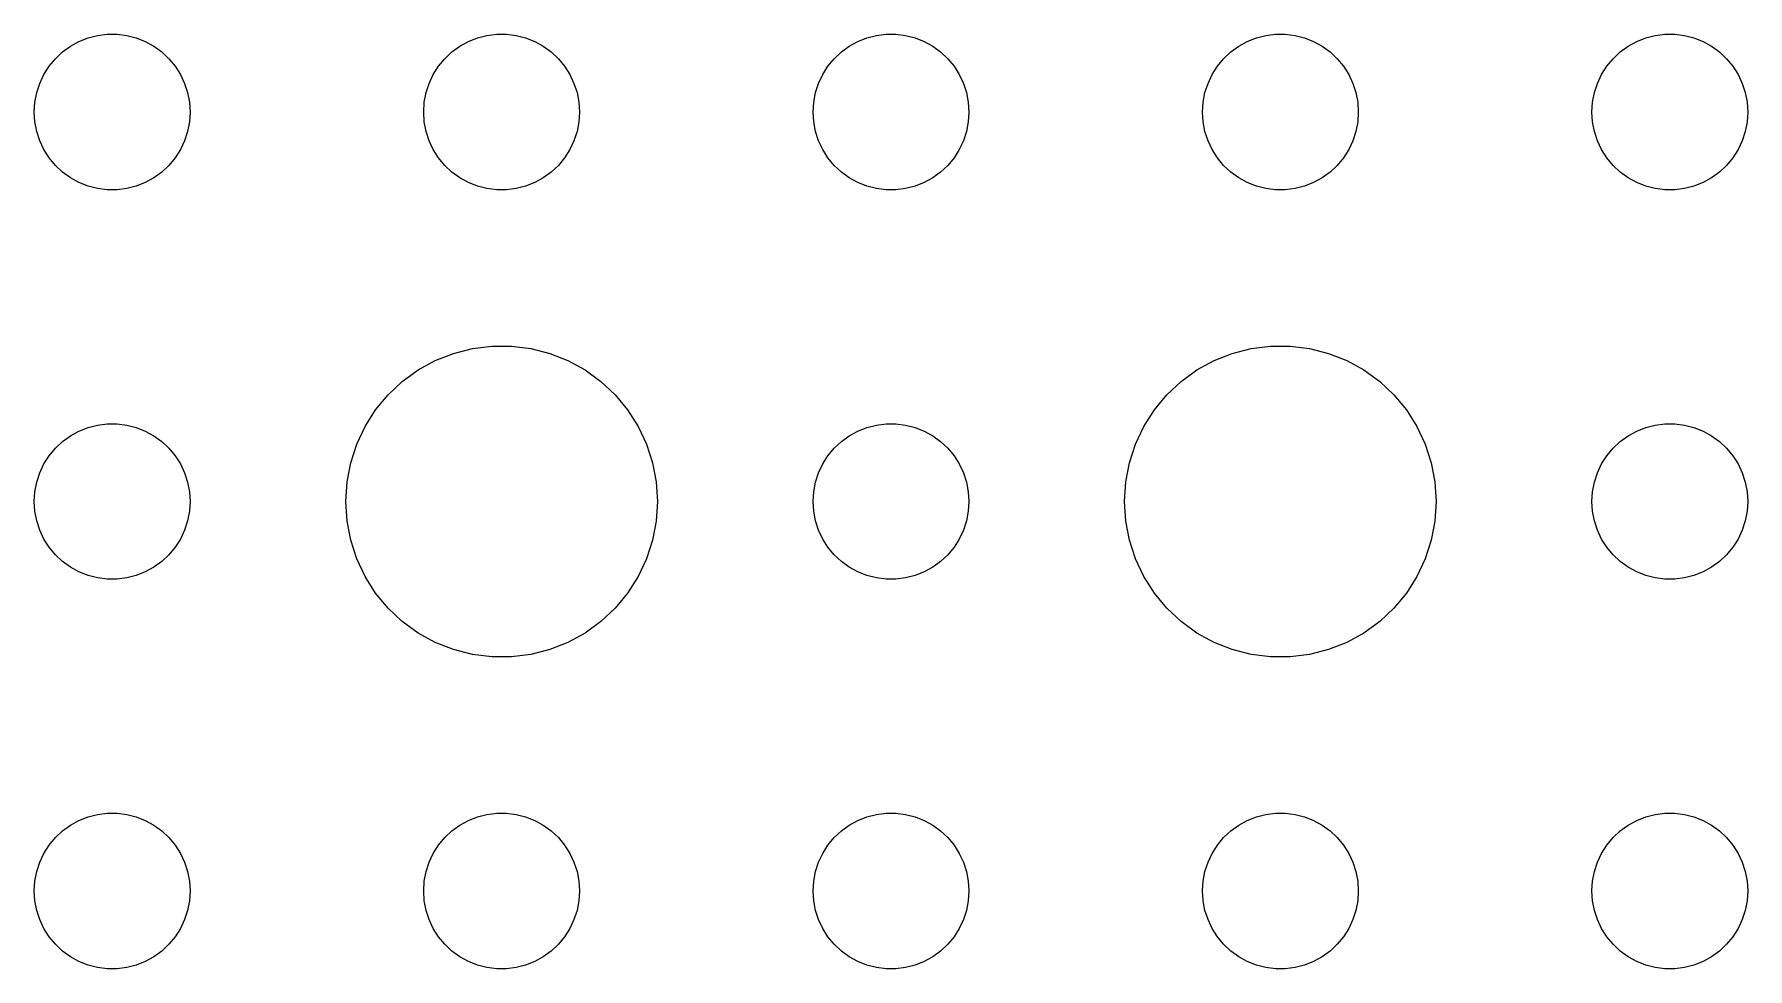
# Model space of a CAD drawing. Header units: metres. Extents: x -134 to 134, y 176 to 394.
# Drawn here: x -1.5 to 31.5, y 318 to 336 of the extents above; entities that cross this region are included whole.
import ezdxf

# ---------------------------------------------------------------- set-up
doc = ezdxf.new("R2010")
doc.units = ezdxf.units.M

msp = doc.modelspace()

# ---------------------------------------------------------------- linework, layer by layer
for p, q in [((-0.46352, 335.927), (-0.28107, 335.973)), ((-0.28107, 335.973), (-0.09418, 335.997)), ((-0.09418, 335.997), (0.09418, 335.997)), ((0.09418, 335.997), (0.28107, 335.973)), ((0.28107, 335.973), (0.46352, 335.927)), ((7.03647, 335.927), (7.21892, 335.973)), ((7.21892, 335.973), (7.40581, 335.997)), ((7.40581, 335.997), (7.59418, 335.997)), ((7.59418, 335.997), (7.78107, 335.973)), ((7.78107, 335.973), (7.96352, 335.927)), ((14.5365, 335.927), (14.7189, 335.973)), ((14.7189, 335.973), (14.9058, 335.997)), ((14.9058, 335.997), (15.0942, 335.997)), ((15.0942, 335.997), (15.2811, 335.973)), ((15.2811, 335.973), (15.4635, 335.927)), ((22.0365, 335.927), (22.2189, 335.973)), ((22.2189, 335.973), (22.4058, 335.997)), ((22.4058, 335.997), (22.5942, 335.997)), ((22.5942, 335.997), (22.7811, 335.973)), ((22.7811, 335.973), (22.9635, 335.927)), ((29.5365, 335.927), (29.7189, 335.973)), ((29.7189, 335.973), (29.9058, 335.997)), ((29.9058, 335.997), (30.0942, 335.997)), ((30.0942, 335.997), (30.2811, 335.973)), ((30.2811, 335.973), (30.4635, 335.927)), ((-1.09344, 335.527), (-0.95613, 335.656)), ((-0.95613, 335.656), (-0.80373, 335.766)), ((-0.80373, 335.766), (-0.63866, 335.857)), ((-0.63866, 335.857), (-0.46352, 335.927)), ((0.46352, 335.927), (0.63866, 335.857)), ((0.63866, 335.857), (0.80373, 335.766)), ((0.80373, 335.766), (0.95613, 335.656)), ((0.95613, 335.656), (1.09344, 335.527)), ((6.40654, 335.527), (6.54385, 335.656)), ((6.54385, 335.656), (6.69626, 335.766)), ((6.69626, 335.766), (6.86133, 335.857)), ((6.86133, 335.857), (7.03647, 335.927)), ((7.96352, 335.927), (8.13866, 335.857)), ((8.13866, 335.857), (8.30373, 335.766)), ((8.30373, 335.766), (8.45613, 335.656)), ((8.45613, 335.656), (8.59344, 335.527)), ((13.9065, 335.527), (14.0439, 335.656)), ((14.0439, 335.656), (14.1963, 335.766)), ((14.1963, 335.766), (14.3613, 335.857)), ((14.3613, 335.857), (14.5365, 335.927)), ((15.4635, 335.927), (15.6387, 335.857)), ((15.6387, 335.857), (15.8037, 335.766)), ((15.8037, 335.766), (15.9561, 335.656)), ((15.9561, 335.656), (16.0934, 335.527)), ((21.4065, 335.527), (21.5439, 335.656)), ((21.5439, 335.656), (21.6963, 335.766)), ((21.6963, 335.766), (21.8613, 335.857)), ((21.8613, 335.857), (22.0365, 335.927)), ((22.9635, 335.927), (23.1387, 335.857)), ((23.1387, 335.857), (23.3037, 335.766)), ((23.3037, 335.766), (23.4561, 335.656)), ((23.4561, 335.656), (23.5934, 335.527)), ((28.9065, 335.527), (29.0439, 335.656)), ((29.0439, 335.656), (29.1963, 335.766)), ((29.1963, 335.766), (29.3613, 335.857)), ((29.3613, 335.857), (29.5365, 335.927)), ((30.4635, 335.927), (30.6387, 335.857)), ((30.6387, 335.857), (30.8037, 335.766)), ((30.8037, 335.766), (30.9561, 335.656)), ((30.9561, 335.656), (31.0934, 335.527)), ((-1.31445, 335.223), (-1.21352, 335.382)), ((-1.21352, 335.382), (-1.09344, 335.527)), ((1.09344, 335.527), (1.21352, 335.382)), ((1.21352, 335.382), (1.31445, 335.223)), ((6.18553, 335.223), (6.28647, 335.382)), ((6.28647, 335.382), (6.40654, 335.527)), ((8.59344, 335.527), (8.71352, 335.382)), ((8.71352, 335.382), (8.81445, 335.223)), ((13.6855, 335.223), (13.7865, 335.382)), ((13.7865, 335.382), (13.9065, 335.527)), ((16.0934, 335.527), (16.2135, 335.382)), ((16.2135, 335.382), (16.3145, 335.223)), ((21.1855, 335.223), (21.2865, 335.382)), ((21.2865, 335.382), (21.4065, 335.527)), ((23.5934, 335.527), (23.7135, 335.382)), ((23.7135, 335.382), (23.8145, 335.223)), ((28.6855, 335.223), (28.7865, 335.382)), ((28.7865, 335.382), (28.9065, 335.527)), ((31.0934, 335.527), (31.2135, 335.382)), ((31.2135, 335.382), (31.3145, 335.223)), ((-1.45287, 334.873), (-1.39465, 335.052)), ((-1.39465, 335.052), (-1.31445, 335.223)), ((1.31445, 335.223), (1.39465, 335.052)), ((1.39465, 335.052), (1.45287, 334.873)), ((6.04712, 334.873), (6.10533, 335.052)), ((6.10533, 335.052), (6.18553, 335.223)), ((8.81445, 335.223), (8.89465, 335.052)), ((8.89465, 335.052), (8.95287, 334.873)), ((13.5471, 334.873), (13.6053, 335.052)), ((13.6053, 335.052), (13.6855, 335.223)), ((16.3145, 335.223), (16.3947, 335.052)), ((16.3947, 335.052), (16.4529, 334.873)), ((21.0471, 334.873), (21.1053, 335.052)), ((21.1053, 335.052), (21.1855, 335.223)), ((23.8145, 335.223), (23.8947, 335.052)), ((23.8947, 335.052), (23.9529, 334.873)), ((28.5471, 334.873), (28.6053, 335.052)), ((28.6053, 335.052), (28.6855, 335.223)), ((31.3145, 335.223), (31.3947, 335.052)), ((31.3947, 335.052), (31.4529, 334.873)), ((-1.5, 334.5), (-1.48816, 334.688)), ((-1.48816, 334.688), (-1.45287, 334.873)), ((1.45287, 334.873), (1.48816, 334.688)), ((1.48816, 334.688), (1.5, 334.5)), ((6, 334.5), (6.01183, 334.688)), ((6.01183, 334.688), (6.04712, 334.873)), ((8.95287, 334.873), (8.98816, 334.688)), ((8.98816, 334.688), (9, 334.5)), ((13.5, 334.5), (13.5118, 334.688)), ((13.5118, 334.688), (13.5471, 334.873)), ((16.4529, 334.873), (16.4882, 334.688)), ((16.4882, 334.688), (16.5, 334.5)), ((21, 334.5), (21.0118, 334.688)), ((21.0118, 334.688), (21.0471, 334.873)), ((23.9529, 334.873), (23.9882, 334.688)), ((23.9882, 334.688), (24, 334.5)), ((28.5, 334.5), (28.5118, 334.688)), ((28.5118, 334.688), (28.5471, 334.873)), ((31.4529, 334.873), (31.4882, 334.688)), ((31.4882, 334.688), (31.5, 334.5)), ((-1.48816, 334.312), (-1.5, 334.5)), ((-1.45287, 334.127), (-1.48816, 334.312)), ((1.48816, 334.312), (1.45287, 334.127)), ((1.5, 334.5), (1.48816, 334.312)), ((6.01183, 334.312), (6, 334.5)), ((6.04712, 334.127), (6.01183, 334.312)), ((8.98816, 334.312), (8.95287, 334.127)), ((9, 334.5), (8.98816, 334.312)), ((13.5118, 334.312), (13.5, 334.5)), ((13.5471, 334.127), (13.5118, 334.312)), ((16.4882, 334.312), (16.4529, 334.127)), ((16.5, 334.5), (16.4882, 334.312)), ((21.0118, 334.312), (21, 334.5)), ((21.0471, 334.127), (21.0118, 334.312)), ((23.9882, 334.312), (23.9529, 334.127)), ((24, 334.5), (23.9882, 334.312)), ((28.5118, 334.312), (28.5, 334.5)), ((28.5471, 334.127), (28.5118, 334.312)), ((31.4882, 334.312), (31.4529, 334.127)), ((31.5, 334.5), (31.4882, 334.312)), ((-1.39465, 333.948), (-1.45287, 334.127)), ((1.45287, 334.127), (1.39465, 333.948)), ((6.10533, 333.948), (6.04712, 334.127)), ((8.95287, 334.127), (8.89465, 333.948)), ((13.6053, 333.948), (13.5471, 334.127)), ((16.4529, 334.127), (16.3947, 333.948)), ((21.1053, 333.948), (21.0471, 334.127)), ((23.9529, 334.127), (23.8947, 333.948)), ((28.6053, 333.948), (28.5471, 334.127)), ((31.4529, 334.127), (31.3947, 333.948)), ((-1.31445, 333.777), (-1.39465, 333.948)), ((-1.21352, 333.618), (-1.31445, 333.777)), ((1.31445, 333.777), (1.21352, 333.618)), ((1.39465, 333.948), (1.31445, 333.777)), ((6.18553, 333.777), (6.10533, 333.948)), ((6.28647, 333.618), (6.18553, 333.777)), ((8.81445, 333.777), (8.71352, 333.618)), ((8.89465, 333.948), (8.81445, 333.777)), ((13.6855, 333.777), (13.6053, 333.948)), ((13.7865, 333.618), (13.6855, 333.777)), ((16.3145, 333.777), (16.2135, 333.618)), ((16.3947, 333.948), (16.3145, 333.777)), ((21.1855, 333.777), (21.1053, 333.948)), ((21.2865, 333.618), (21.1855, 333.777)), ((23.8145, 333.777), (23.7135, 333.618)), ((23.8947, 333.948), (23.8145, 333.777)), ((28.6855, 333.777), (28.6053, 333.948)), ((28.7865, 333.618), (28.6855, 333.777)), ((31.3145, 333.777), (31.2135, 333.618)), ((31.3947, 333.948), (31.3145, 333.777)), ((-1.09344, 333.473), (-1.21352, 333.618)), ((-0.95613, 333.344), (-1.09344, 333.473)), ((-0.80373, 333.234), (-0.95613, 333.344)), ((0.95613, 333.344), (0.80373, 333.234)), ((1.09344, 333.473), (0.95613, 333.344)), ((1.21352, 333.618), (1.09344, 333.473)), ((6.40654, 333.473), (6.28647, 333.618)), ((6.54385, 333.344), (6.40654, 333.473)), ((6.69626, 333.234), (6.54385, 333.344)), ((8.45613, 333.344), (8.30373, 333.234)), ((8.59344, 333.473), (8.45613, 333.344)), ((8.71352, 333.618), (8.59344, 333.473)), ((13.9065, 333.473), (13.7865, 333.618)), ((14.0439, 333.344), (13.9065, 333.473)), ((14.1963, 333.234), (14.0439, 333.344)), ((15.9561, 333.344), (15.8037, 333.234)), ((16.0934, 333.473), (15.9561, 333.344)), ((16.2135, 333.618), (16.0934, 333.473)), ((21.4065, 333.473), (21.2865, 333.618)), ((21.5439, 333.344), (21.4065, 333.473)), ((21.6963, 333.234), (21.5439, 333.344)), ((23.4561, 333.344), (23.3037, 333.234)), ((23.5934, 333.473), (23.4561, 333.344)), ((23.7135, 333.618), (23.5934, 333.473)), ((28.9065, 333.473), (28.7865, 333.618)), ((29.0439, 333.344), (28.9065, 333.473)), ((29.1963, 333.234), (29.0439, 333.344)), ((30.9561, 333.344), (30.8037, 333.234)), ((31.0934, 333.473), (30.9561, 333.344)), ((31.2135, 333.618), (31.0934, 333.473)), ((-0.63866, 333.143), (-0.80373, 333.234)), ((-0.46352, 333.073), (-0.63866, 333.143)), ((-0.28107, 333.027), (-0.46352, 333.073)), ((-0.09418, 333.003), (-0.28107, 333.027)), ((0.09418, 333.003), (-0.09418, 333.003)), ((0.28107, 333.027), (0.09418, 333.003)), ((0.46352, 333.073), (0.28107, 333.027)), ((0.63866, 333.143), (0.46352, 333.073)), ((0.80373, 333.234), (0.63866, 333.143)), ((6.86133, 333.143), (6.69626, 333.234)), ((7.03647, 333.073), (6.86133, 333.143)), ((7.21892, 333.027), (7.03647, 333.073)), ((7.40581, 333.003), (7.21892, 333.027)), ((7.59418, 333.003), (7.40581, 333.003)), ((7.78107, 333.027), (7.59418, 333.003)), ((7.96352, 333.073), (7.78107, 333.027)), ((8.13866, 333.143), (7.96352, 333.073)), ((8.30373, 333.234), (8.13866, 333.143)), ((14.3613, 333.143), (14.1963, 333.234)), ((14.5365, 333.073), (14.3613, 333.143)), ((14.7189, 333.027), (14.5365, 333.073)), ((14.9058, 333.003), (14.7189, 333.027)), ((15.0942, 333.003), (14.9058, 333.003)), ((15.2811, 333.027), (15.0942, 333.003)), ((15.4635, 333.073), (15.2811, 333.027)), ((15.6387, 333.143), (15.4635, 333.073)), ((15.8037, 333.234), (15.6387, 333.143)), ((21.8613, 333.143), (21.6963, 333.234)), ((22.0365, 333.073), (21.8613, 333.143)), ((22.2189, 333.027), (22.0365, 333.073)), ((22.4058, 333.003), (22.2189, 333.027)), ((22.5942, 333.003), (22.4058, 333.003)), ((22.7811, 333.027), (22.5942, 333.003)), ((22.9635, 333.073), (22.7811, 333.027)), ((23.1387, 333.143), (22.9635, 333.073)), ((23.3037, 333.234), (23.1387, 333.143)), ((29.3613, 333.143), (29.1963, 333.234)), ((29.5365, 333.073), (29.3613, 333.143)), ((29.7189, 333.027), (29.5365, 333.073)), ((29.9058, 333.003), (29.7189, 333.027)), ((30.0942, 333.003), (29.9058, 333.003)), ((30.2811, 333.027), (30.0942, 333.003)), ((30.4635, 333.073), (30.2811, 333.027)), ((30.6387, 333.143), (30.4635, 333.073)), ((30.8037, 333.234), (30.6387, 333.143)), ((5.89252, 329.533), (6.22266, 329.714)), ((6.22266, 329.714), (6.57294, 329.853)), ((6.57294, 329.853), (6.93785, 329.947)), ((6.93785, 329.947), (7.31161, 329.994)), ((7.31161, 329.994), (7.68837, 329.994)), ((7.68837, 329.994), (8.06213, 329.947)), ((8.06213, 329.947), (8.42705, 329.853)), ((8.42705, 329.853), (8.77733, 329.714)), ((8.77733, 329.714), (9.10747, 329.533)), ((20.8925, 329.533), (21.2227, 329.714)), ((21.2227, 329.714), (21.5729, 329.853)), ((21.5729, 329.853), (21.9379, 329.947)), ((21.9379, 329.947), (22.3116, 329.994)), ((22.3116, 329.994), (22.6884, 329.994)), ((22.6884, 329.994), (23.0621, 329.947)), ((23.0621, 329.947), (23.427, 329.853)), ((23.427, 329.853), (23.7773, 329.714)), ((23.7773, 329.714), (24.1075, 329.533)), ((5.58772, 329.312), (5.89252, 329.533)), ((9.10747, 329.533), (9.41226, 329.312)), ((20.5877, 329.312), (20.8925, 329.533)), ((24.1075, 329.533), (24.4123, 329.312)), ((5.07294, 328.763), (5.31308, 329.054)), ((5.31308, 329.054), (5.58772, 329.312)), ((9.41226, 329.312), (9.6869, 329.054)), ((9.6869, 329.054), (9.92705, 328.763)), ((20.0729, 328.763), (20.3131, 329.054)), ((20.3131, 329.054), (20.5877, 329.312)), ((24.4123, 329.312), (24.6869, 329.054)), ((24.6869, 329.054), (24.927, 328.763)), ((4.87108, 328.445), (5.07294, 328.763)), ((9.92705, 328.763), (10.1289, 328.445)), ((19.8711, 328.445), (20.0729, 328.763)), ((24.927, 328.763), (25.1289, 328.445)), ((-0.80373, 328.266), (-0.63866, 328.357)), ((-0.63866, 328.357), (-0.46352, 328.427)), ((-0.46352, 328.427), (-0.28107, 328.473)), ((-0.28107, 328.473), (-0.09418, 328.497)), ((-0.09418, 328.497), (0.09418, 328.497)), ((0.09418, 328.497), (0.28107, 328.473)), ((0.28107, 328.473), (0.46352, 328.427)), ((0.46352, 328.427), (0.63866, 328.357)), ((0.63866, 328.357), (0.80373, 328.266)), ((4.71066, 328.104), (4.87108, 328.445)), ((10.1289, 328.445), (10.2893, 328.104)), ((14.1963, 328.266), (14.3613, 328.357)), ((14.3613, 328.357), (14.5365, 328.427)), ((14.5365, 328.427), (14.7189, 328.473)), ((14.7189, 328.473), (14.9058, 328.497)), ((14.9058, 328.497), (15.0942, 328.497)), ((15.0942, 328.497), (15.2811, 328.473)), ((15.2811, 328.473), (15.4635, 328.427)), ((15.4635, 328.427), (15.6387, 328.357)), ((15.6387, 328.357), (15.8037, 328.266)), ((19.7107, 328.104), (19.8711, 328.445)), ((25.1289, 328.445), (25.2893, 328.104)), ((29.1963, 328.266), (29.3613, 328.357)), ((29.3613, 328.357), (29.5365, 328.427)), ((29.5365, 328.427), (29.7189, 328.473)), ((29.7189, 328.473), (29.9058, 328.497)), ((29.9058, 328.497), (30.0942, 328.497)), ((30.0942, 328.497), (30.2811, 328.473)), ((30.2811, 328.473), (30.4635, 328.427)), ((30.4635, 328.427), (30.6387, 328.357)), ((30.6387, 328.357), (30.8037, 328.266)), ((-1.21352, 327.882), (-1.09344, 328.027)), ((-1.09344, 328.027), (-0.95613, 328.156)), ((-0.95613, 328.156), (-0.80373, 328.266)), ((0.80373, 328.266), (0.95613, 328.156)), ((0.95613, 328.156), (1.09344, 328.027)), ((1.09344, 328.027), (1.21352, 327.882)), ((4.59424, 327.746), (4.71066, 328.104)), ((10.2893, 328.104), (10.4057, 327.746)), ((13.7865, 327.882), (13.9065, 328.027)), ((13.9065, 328.027), (14.0439, 328.156)), ((14.0439, 328.156), (14.1963, 328.266)), ((15.8037, 328.266), (15.9561, 328.156)), ((15.9561, 328.156), (16.0934, 328.027)), ((16.0934, 328.027), (16.2135, 327.882)), ((19.5942, 327.746), (19.7107, 328.104)), ((25.2893, 328.104), (25.4057, 327.746)), ((28.7865, 327.882), (28.9065, 328.027)), ((28.9065, 328.027), (29.0439, 328.156)), ((29.0439, 328.156), (29.1963, 328.266)), ((30.8037, 328.266), (30.9561, 328.156)), ((30.9561, 328.156), (31.0934, 328.027)), ((31.0934, 328.027), (31.2135, 327.882)), ((-1.39465, 327.552), (-1.31445, 327.723)), ((-1.31445, 327.723), (-1.21352, 327.882)), ((1.21352, 327.882), (1.31445, 327.723)), ((1.31445, 327.723), (1.39465, 327.552)), ((4.52365, 327.376), (4.59424, 327.746)), ((10.4057, 327.746), (10.4763, 327.376)), ((13.6053, 327.552), (13.6855, 327.723)), ((13.6855, 327.723), (13.7865, 327.882)), ((16.2135, 327.882), (16.3145, 327.723)), ((16.3145, 327.723), (16.3947, 327.552)), ((19.5237, 327.376), (19.5942, 327.746)), ((25.4057, 327.746), (25.4763, 327.376)), ((28.6053, 327.552), (28.6855, 327.723)), ((28.6855, 327.723), (28.7865, 327.882)), ((31.2135, 327.882), (31.3145, 327.723)), ((31.3145, 327.723), (31.3947, 327.552)), ((-1.48816, 327.188), (-1.45287, 327.373)), ((-1.45287, 327.373), (-1.39465, 327.552)), ((1.39465, 327.552), (1.45287, 327.373)), ((1.45287, 327.373), (1.48816, 327.188)), ((4.5, 327), (4.52365, 327.376)), ((10.4763, 327.376), (10.5, 327)), ((13.5118, 327.188), (13.5471, 327.373)), ((13.5471, 327.373), (13.6053, 327.552)), ((16.3947, 327.552), (16.4529, 327.373)), ((16.4529, 327.373), (16.4882, 327.188)), ((19.5, 327), (19.5237, 327.376)), ((25.4763, 327.376), (25.5, 327)), ((28.5118, 327.188), (28.5471, 327.373)), ((28.5471, 327.373), (28.6053, 327.552)), ((31.3947, 327.552), (31.4529, 327.373)), ((31.4529, 327.373), (31.4882, 327.188)), ((-1.5, 327), (-1.48816, 327.188)), ((1.48816, 327.188), (1.5, 327)), ((13.5, 327), (13.5118, 327.188)), ((16.4882, 327.188), (16.5, 327)), ((28.5, 327), (28.5118, 327.188)), ((31.4882, 327.188), (31.5, 327)), ((-1.48816, 326.812), (-1.5, 327)), ((-1.45287, 326.627), (-1.48816, 326.812)), ((1.48816, 326.812), (1.45287, 326.627)), ((1.5, 327), (1.48816, 326.812)), ((4.52365, 326.624), (4.5, 327)), ((10.5, 327), (10.4763, 326.624)), ((13.5118, 326.812), (13.5, 327)), ((13.5471, 326.627), (13.5118, 326.812)), ((16.4882, 326.812), (16.4529, 326.627)), ((16.5, 327), (16.4882, 326.812)), ((19.5237, 326.624), (19.5, 327)), ((25.5, 327), (25.4763, 326.624)), ((28.5118, 326.812), (28.5, 327)), ((28.5471, 326.627), (28.5118, 326.812)), ((31.4882, 326.812), (31.4529, 326.627)), ((31.5, 327), (31.4882, 326.812)), ((-1.39465, 326.448), (-1.45287, 326.627)), ((-1.31445, 326.277), (-1.39465, 326.448)), ((1.39465, 326.448), (1.31445, 326.277)), ((1.45287, 326.627), (1.39465, 326.448)), ((4.59424, 326.254), (4.52365, 326.624)), ((10.4763, 326.624), (10.4057, 326.254)), ((13.6053, 326.448), (13.5471, 326.627)), ((13.6855, 326.277), (13.6053, 326.448)), ((16.3947, 326.448), (16.3145, 326.277)), ((16.4529, 326.627), (16.3947, 326.448)), ((19.5942, 326.254), (19.5237, 326.624)), ((25.4763, 326.624), (25.4057, 326.254)), ((28.6053, 326.448), (28.5471, 326.627)), ((28.6855, 326.277), (28.6053, 326.448)), ((31.3947, 326.448), (31.3145, 326.277)), ((31.4529, 326.627), (31.3947, 326.448)), ((-1.21352, 326.118), (-1.31445, 326.277)), ((-1.09344, 325.973), (-1.21352, 326.118)), ((1.21352, 326.118), (1.09344, 325.973)), ((1.31445, 326.277), (1.21352, 326.118)), ((4.71066, 325.896), (4.59424, 326.254)), ((10.4057, 326.254), (10.2893, 325.896)), ((13.7865, 326.118), (13.6855, 326.277)), ((13.9065, 325.973), (13.7865, 326.118)), ((16.2135, 326.118), (16.0934, 325.973)), ((16.3145, 326.277), (16.2135, 326.118)), ((19.7107, 325.896), (19.5942, 326.254)), ((25.4057, 326.254), (25.2893, 325.896)), ((28.7865, 326.118), (28.6855, 326.277)), ((28.9065, 325.973), (28.7865, 326.118)), ((31.2135, 326.118), (31.0934, 325.973)), ((31.3145, 326.277), (31.2135, 326.118)), ((-0.95613, 325.844), (-1.09344, 325.973)), ((-0.80373, 325.734), (-0.95613, 325.844)), ((-0.63866, 325.643), (-0.80373, 325.734)), ((0.80373, 325.734), (0.63866, 325.643)), ((0.95613, 325.844), (0.80373, 325.734)), ((1.09344, 325.973), (0.95613, 325.844)), ((4.87108, 325.555), (4.71066, 325.896)), ((10.2893, 325.896), (10.1289, 325.555)), ((14.0439, 325.844), (13.9065, 325.973)), ((14.1963, 325.734), (14.0439, 325.844)), ((14.3613, 325.643), (14.1963, 325.734)), ((15.8037, 325.734), (15.6387, 325.643)), ((15.9561, 325.844), (15.8037, 325.734)), ((16.0934, 325.973), (15.9561, 325.844)), ((19.8711, 325.555), (19.7107, 325.896)), ((25.2893, 325.896), (25.1289, 325.555)), ((29.0439, 325.844), (28.9065, 325.973)), ((29.1963, 325.734), (29.0439, 325.844)), ((29.3613, 325.643), (29.1963, 325.734)), ((30.8037, 325.734), (30.6387, 325.643)), ((30.9561, 325.844), (30.8037, 325.734)), ((31.0934, 325.973), (30.9561, 325.844)), ((-0.46352, 325.573), (-0.63866, 325.643)), ((-0.28107, 325.527), (-0.46352, 325.573)), ((-0.09418, 325.503), (-0.28107, 325.527)), ((0.09418, 325.503), (-0.09418, 325.503)), ((0.28107, 325.527), (0.09418, 325.503)), ((0.46352, 325.573), (0.28107, 325.527)), ((0.63866, 325.643), (0.46352, 325.573)), ((5.07294, 325.237), (4.87108, 325.555)), ((10.1289, 325.555), (9.92705, 325.237)), ((14.5365, 325.573), (14.3613, 325.643)), ((14.7189, 325.527), (14.5365, 325.573)), ((14.9058, 325.503), (14.7189, 325.527)), ((15.0942, 325.503), (14.9058, 325.503)), ((15.2811, 325.527), (15.0942, 325.503)), ((15.4635, 325.573), (15.2811, 325.527)), ((15.6387, 325.643), (15.4635, 325.573)), ((20.0729, 325.237), (19.8711, 325.555)), ((25.1289, 325.555), (24.927, 325.237)), ((29.5365, 325.573), (29.3613, 325.643)), ((29.7189, 325.527), (29.5365, 325.573)), ((29.9058, 325.503), (29.7189, 325.527)), ((30.0942, 325.503), (29.9058, 325.503)), ((30.2811, 325.527), (30.0942, 325.503)), ((30.4635, 325.573), (30.2811, 325.527)), ((30.6387, 325.643), (30.4635, 325.573)), ((5.31308, 324.946), (5.07294, 325.237)), ((9.92705, 325.237), (9.6869, 324.946)), ((20.3131, 324.946), (20.0729, 325.237)), ((24.927, 325.237), (24.6869, 324.946)), ((5.58772, 324.688), (5.31308, 324.946)), ((9.6869, 324.946), (9.41226, 324.688)), ((20.5877, 324.688), (20.3131, 324.946)), ((24.6869, 324.946), (24.4123, 324.688)), ((5.89252, 324.467), (5.58772, 324.688)), ((6.22266, 324.286), (5.89252, 324.467)), ((9.10747, 324.467), (8.77733, 324.286)), ((9.41226, 324.688), (9.10747, 324.467)), ((20.8925, 324.467), (20.5877, 324.688)), ((21.2227, 324.286), (20.8925, 324.467)), ((24.1075, 324.467), (23.7773, 324.286)), ((24.4123, 324.688), (24.1075, 324.467)), ((6.57294, 324.147), (6.22266, 324.286)), ((6.93785, 324.053), (6.57294, 324.147)), ((8.42705, 324.147), (8.06213, 324.053)), ((8.77733, 324.286), (8.42705, 324.147)), ((21.5729, 324.147), (21.2227, 324.286)), ((21.9379, 324.053), (21.5729, 324.147)), ((23.427, 324.147), (23.0621, 324.053)), ((23.7773, 324.286), (23.427, 324.147)), ((7.31161, 324.006), (6.93785, 324.053)), ((7.68837, 324.006), (7.31161, 324.006)), ((8.06213, 324.053), (7.68837, 324.006)), ((22.3116, 324.006), (21.9379, 324.053)), ((22.6884, 324.006), (22.3116, 324.006)), ((23.0621, 324.053), (22.6884, 324.006)), ((-0.95613, 320.656), (-0.80373, 320.766)), ((-0.80373, 320.766), (-0.63866, 320.857)), ((-0.63866, 320.857), (-0.46352, 320.927)), ((-0.46352, 320.927), (-0.28107, 320.973)), ((-0.28107, 320.973), (-0.09418, 320.997)), ((-0.09418, 320.997), (0.09418, 320.997)), ((0.09418, 320.997), (0.28107, 320.973)), ((0.28107, 320.973), (0.46352, 320.927)), ((0.46352, 320.927), (0.63866, 320.857)), ((0.63866, 320.857), (0.80373, 320.766)), ((0.80373, 320.766), (0.95613, 320.656)), ((6.54385, 320.656), (6.69626, 320.766)), ((6.69626, 320.766), (6.86133, 320.857)), ((6.86133, 320.857), (7.03647, 320.927)), ((7.03647, 320.927), (7.21892, 320.973)), ((7.21892, 320.973), (7.40581, 320.997)), ((7.40581, 320.997), (7.59418, 320.997)), ((7.59418, 320.997), (7.78107, 320.973)), ((7.78107, 320.973), (7.96352, 320.927)), ((7.96352, 320.927), (8.13866, 320.857)), ((8.13866, 320.857), (8.30373, 320.766)), ((8.30373, 320.766), (8.45613, 320.656)), ((14.0439, 320.656), (14.1963, 320.766)), ((14.1963, 320.766), (14.3613, 320.857)), ((14.3613, 320.857), (14.5365, 320.927)), ((14.5365, 320.927), (14.7189, 320.973)), ((14.7189, 320.973), (14.9058, 320.997)), ((14.9058, 320.997), (15.0942, 320.997)), ((15.0942, 320.997), (15.2811, 320.973)), ((15.2811, 320.973), (15.4635, 320.927)), ((15.4635, 320.927), (15.6387, 320.857)), ((15.6387, 320.857), (15.8037, 320.766)), ((15.8037, 320.766), (15.9561, 320.656)), ((21.5439, 320.656), (21.6963, 320.766)), ((21.6963, 320.766), (21.8613, 320.857)), ((21.8613, 320.857), (22.0365, 320.927)), ((22.0365, 320.927), (22.2189, 320.973)), ((22.2189, 320.973), (22.4058, 320.997)), ((22.4058, 320.997), (22.5942, 320.997)), ((22.5942, 320.997), (22.7811, 320.973)), ((22.7811, 320.973), (22.9635, 320.927)), ((22.9635, 320.927), (23.1387, 320.857)), ((23.1387, 320.857), (23.3037, 320.766)), ((23.3037, 320.766), (23.4561, 320.656)), ((29.0439, 320.656), (29.1963, 320.766)), ((29.1963, 320.766), (29.3613, 320.857)), ((29.3613, 320.857), (29.5365, 320.927)), ((29.5365, 320.927), (29.7189, 320.973)), ((29.7189, 320.973), (29.9058, 320.997)), ((29.9058, 320.997), (30.0942, 320.997)), ((30.0942, 320.997), (30.2811, 320.973)), ((30.2811, 320.973), (30.4635, 320.927)), ((30.4635, 320.927), (30.6387, 320.857)), ((30.6387, 320.857), (30.8037, 320.766)), ((30.8037, 320.766), (30.9561, 320.656)), ((-1.21352, 320.382), (-1.09344, 320.527)), ((-1.09344, 320.527), (-0.95613, 320.656)), ((0.95613, 320.656), (1.09344, 320.527)), ((1.09344, 320.527), (1.21352, 320.382)), ((6.28647, 320.382), (6.40654, 320.527)), ((6.40654, 320.527), (6.54385, 320.656)), ((8.45613, 320.656), (8.59344, 320.527)), ((8.59344, 320.527), (8.71352, 320.382)), ((13.7865, 320.382), (13.9065, 320.527)), ((13.9065, 320.527), (14.0439, 320.656)), ((15.9561, 320.656), (16.0934, 320.527)), ((16.0934, 320.527), (16.2135, 320.382)), ((21.2865, 320.382), (21.4065, 320.527)), ((21.4065, 320.527), (21.5439, 320.656)), ((23.4561, 320.656), (23.5934, 320.527)), ((23.5934, 320.527), (23.7135, 320.382)), ((28.7865, 320.382), (28.9065, 320.527)), ((28.9065, 320.527), (29.0439, 320.656)), ((30.9561, 320.656), (31.0934, 320.527)), ((31.0934, 320.527), (31.2135, 320.382)), ((-1.39465, 320.052), (-1.31445, 320.223)), ((-1.31445, 320.223), (-1.21352, 320.382)), ((1.21352, 320.382), (1.31445, 320.223)), ((1.31445, 320.223), (1.39465, 320.052)), ((6.10533, 320.052), (6.18553, 320.223)), ((6.18553, 320.223), (6.28647, 320.382)), ((8.71352, 320.382), (8.81445, 320.223)), ((8.81445, 320.223), (8.89465, 320.052)), ((13.6053, 320.052), (13.6855, 320.223)), ((13.6855, 320.223), (13.7865, 320.382)), ((16.2135, 320.382), (16.3145, 320.223)), ((16.3145, 320.223), (16.3947, 320.052)), ((21.1053, 320.052), (21.1855, 320.223)), ((21.1855, 320.223), (21.2865, 320.382)), ((23.7135, 320.382), (23.8145, 320.223)), ((23.8145, 320.223), (23.8947, 320.052)), ((28.6053, 320.052), (28.6855, 320.223)), ((28.6855, 320.223), (28.7865, 320.382)), ((31.2135, 320.382), (31.3145, 320.223)), ((31.3145, 320.223), (31.3947, 320.052)), ((-1.48816, 319.688), (-1.45287, 319.873)), ((-1.45287, 319.873), (-1.39465, 320.052)), ((1.39465, 320.052), (1.45287, 319.873)), ((1.45287, 319.873), (1.48816, 319.688)), ((6.01183, 319.688), (6.04712, 319.873)), ((6.04712, 319.873), (6.10533, 320.052)), ((8.89465, 320.052), (8.95287, 319.873)), ((8.95287, 319.873), (8.98816, 319.688)), ((13.5118, 319.688), (13.5471, 319.873)), ((13.5471, 319.873), (13.6053, 320.052)), ((16.3947, 320.052), (16.4529, 319.873)), ((16.4529, 319.873), (16.4882, 319.688)), ((21.0118, 319.688), (21.0471, 319.873)), ((21.0471, 319.873), (21.1053, 320.052)), ((23.8947, 320.052), (23.9529, 319.873)), ((23.9529, 319.873), (23.9882, 319.688)), ((28.5118, 319.688), (28.5471, 319.873)), ((28.5471, 319.873), (28.6053, 320.052)), ((31.3947, 320.052), (31.4529, 319.873)), ((31.4529, 319.873), (31.4882, 319.688)), ((-1.5, 319.5), (-1.48816, 319.688)), ((-1.48816, 319.312), (-1.5, 319.5)), ((1.48816, 319.688), (1.5, 319.5)), ((1.5, 319.5), (1.48816, 319.312)), ((6, 319.5), (6.01183, 319.688)), ((6.01183, 319.312), (6, 319.5)), ((8.98816, 319.688), (9, 319.5)), ((9, 319.5), (8.98816, 319.312)), ((13.5, 319.5), (13.5118, 319.688)), ((13.5118, 319.312), (13.5, 319.5)), ((16.4882, 319.688), (16.5, 319.5)), ((16.5, 319.5), (16.4882, 319.312)), ((21, 319.5), (21.0118, 319.688)), ((21.0118, 319.312), (21, 319.5)), ((23.9882, 319.688), (24, 319.5)), ((24, 319.5), (23.9882, 319.312)), ((28.5, 319.5), (28.5118, 319.688)), ((28.5118, 319.312), (28.5, 319.5)), ((31.4882, 319.688), (31.5, 319.5)), ((31.5, 319.5), (31.4882, 319.312)), ((-1.45287, 319.127), (-1.48816, 319.312)), ((-1.39465, 318.948), (-1.45287, 319.127)), ((1.45287, 319.127), (1.39465, 318.948)), ((1.48816, 319.312), (1.45287, 319.127)), ((6.04712, 319.127), (6.01183, 319.312)), ((6.10533, 318.948), (6.04712, 319.127)), ((8.95287, 319.127), (8.89465, 318.948)), ((8.98816, 319.312), (8.95287, 319.127)), ((13.5471, 319.127), (13.5118, 319.312)), ((13.6053, 318.948), (13.5471, 319.127)), ((16.4529, 319.127), (16.3947, 318.948)), ((16.4882, 319.312), (16.4529, 319.127)), ((21.0471, 319.127), (21.0118, 319.312)), ((21.1053, 318.948), (21.0471, 319.127)), ((23.9529, 319.127), (23.8947, 318.948)), ((23.9882, 319.312), (23.9529, 319.127)), ((28.5471, 319.127), (28.5118, 319.312)), ((28.6053, 318.948), (28.5471, 319.127)), ((31.4529, 319.127), (31.3947, 318.948)), ((31.4882, 319.312), (31.4529, 319.127)), ((-1.31445, 318.777), (-1.39465, 318.948)), ((1.39465, 318.948), (1.31445, 318.777)), ((6.18553, 318.777), (6.10533, 318.948)), ((8.89465, 318.948), (8.81445, 318.777)), ((13.6855, 318.777), (13.6053, 318.948)), ((16.3947, 318.948), (16.3145, 318.777)), ((21.1855, 318.777), (21.1053, 318.948)), ((23.8947, 318.948), (23.8145, 318.777)), ((28.6855, 318.777), (28.6053, 318.948)), ((31.3947, 318.948), (31.3145, 318.777)), ((-1.21352, 318.618), (-1.31445, 318.777)), ((-1.09344, 318.473), (-1.21352, 318.618)), ((-0.95613, 318.344), (-1.09344, 318.473)), ((1.09344, 318.473), (0.95613, 318.344)), ((1.21352, 318.618), (1.09344, 318.473)), ((1.31445, 318.777), (1.21352, 318.618)), ((6.28647, 318.618), (6.18553, 318.777)), ((6.40654, 318.473), (6.28647, 318.618)), ((6.54385, 318.344), (6.40654, 318.473)), ((8.59344, 318.473), (8.45613, 318.344)), ((8.71352, 318.618), (8.59344, 318.473)), ((8.81445, 318.777), (8.71352, 318.618)), ((13.7865, 318.618), (13.6855, 318.777)), ((13.9065, 318.473), (13.7865, 318.618)), ((14.0439, 318.344), (13.9065, 318.473)), ((16.0934, 318.473), (15.9561, 318.344)), ((16.2135, 318.618), (16.0934, 318.473)), ((16.3145, 318.777), (16.2135, 318.618)), ((21.2865, 318.618), (21.1855, 318.777)), ((21.4065, 318.473), (21.2865, 318.618)), ((21.5439, 318.344), (21.4065, 318.473)), ((23.5934, 318.473), (23.4561, 318.344)), ((23.7135, 318.618), (23.5934, 318.473)), ((23.8145, 318.777), (23.7135, 318.618)), ((28.7865, 318.618), (28.6855, 318.777)), ((28.9065, 318.473), (28.7865, 318.618)), ((29.0439, 318.344), (28.9065, 318.473)), ((31.0934, 318.473), (30.9561, 318.344)), ((31.2135, 318.618), (31.0934, 318.473)), ((31.3145, 318.777), (31.2135, 318.618)), ((-0.80373, 318.234), (-0.95613, 318.344)), ((-0.63866, 318.143), (-0.80373, 318.234)), ((-0.46352, 318.073), (-0.63866, 318.143)), ((0.63866, 318.143), (0.46352, 318.073)), ((0.80373, 318.234), (0.63866, 318.143)), ((0.95613, 318.344), (0.80373, 318.234)), ((6.69626, 318.234), (6.54385, 318.344)), ((6.86133, 318.143), (6.69626, 318.234)), ((7.03647, 318.073), (6.86133, 318.143)), ((8.13866, 318.143), (7.96352, 318.073)), ((8.30373, 318.234), (8.13866, 318.143)), ((8.45613, 318.344), (8.30373, 318.234)), ((14.1963, 318.234), (14.0439, 318.344)), ((14.3613, 318.143), (14.1963, 318.234)), ((14.5365, 318.073), (14.3613, 318.143)), ((15.6387, 318.143), (15.4635, 318.073)), ((15.8037, 318.234), (15.6387, 318.143)), ((15.9561, 318.344), (15.8037, 318.234)), ((21.6963, 318.234), (21.5439, 318.344)), ((21.8613, 318.143), (21.6963, 318.234)), ((22.0365, 318.073), (21.8613, 318.143)), ((23.1387, 318.143), (22.9635, 318.073)), ((23.3037, 318.234), (23.1387, 318.143)), ((23.4561, 318.344), (23.3037, 318.234)), ((29.1963, 318.234), (29.0439, 318.344)), ((29.3613, 318.143), (29.1963, 318.234)), ((29.5365, 318.073), (29.3613, 318.143)), ((30.6387, 318.143), (30.4635, 318.073)), ((30.8037, 318.234), (30.6387, 318.143)), ((30.9561, 318.344), (30.8037, 318.234)), ((-0.28107, 318.027), (-0.46352, 318.073)), ((-0.09418, 318.003), (-0.28107, 318.027)), ((0.09418, 318.003), (-0.09418, 318.003)), ((0.28107, 318.027), (0.09418, 318.003)), ((0.46352, 318.073), (0.28107, 318.027)), ((7.21892, 318.027), (7.03647, 318.073)), ((7.40581, 318.003), (7.21892, 318.027)), ((7.59418, 318.003), (7.40581, 318.003)), ((7.78107, 318.027), (7.59418, 318.003)), ((7.96352, 318.073), (7.78107, 318.027)), ((14.7189, 318.027), (14.5365, 318.073)), ((14.9058, 318.003), (14.7189, 318.027)), ((15.0942, 318.003), (14.9058, 318.003)), ((15.2811, 318.027), (15.0942, 318.003)), ((15.4635, 318.073), (15.2811, 318.027)), ((22.2189, 318.027), (22.0365, 318.073)), ((22.4058, 318.003), (22.2189, 318.027)), ((22.5942, 318.003), (22.4058, 318.003)), ((22.7811, 318.027), (22.5942, 318.003)), ((22.9635, 318.073), (22.7811, 318.027)), ((29.7189, 318.027), (29.5365, 318.073)), ((29.9058, 318.003), (29.7189, 318.027)), ((30.0942, 318.003), (29.9058, 318.003)), ((30.2811, 318.027), (30.0942, 318.003)), ((30.4635, 318.073), (30.2811, 318.027))]:
    msp.add_line(p, q)

doc.saveas('drawing.dxf')
